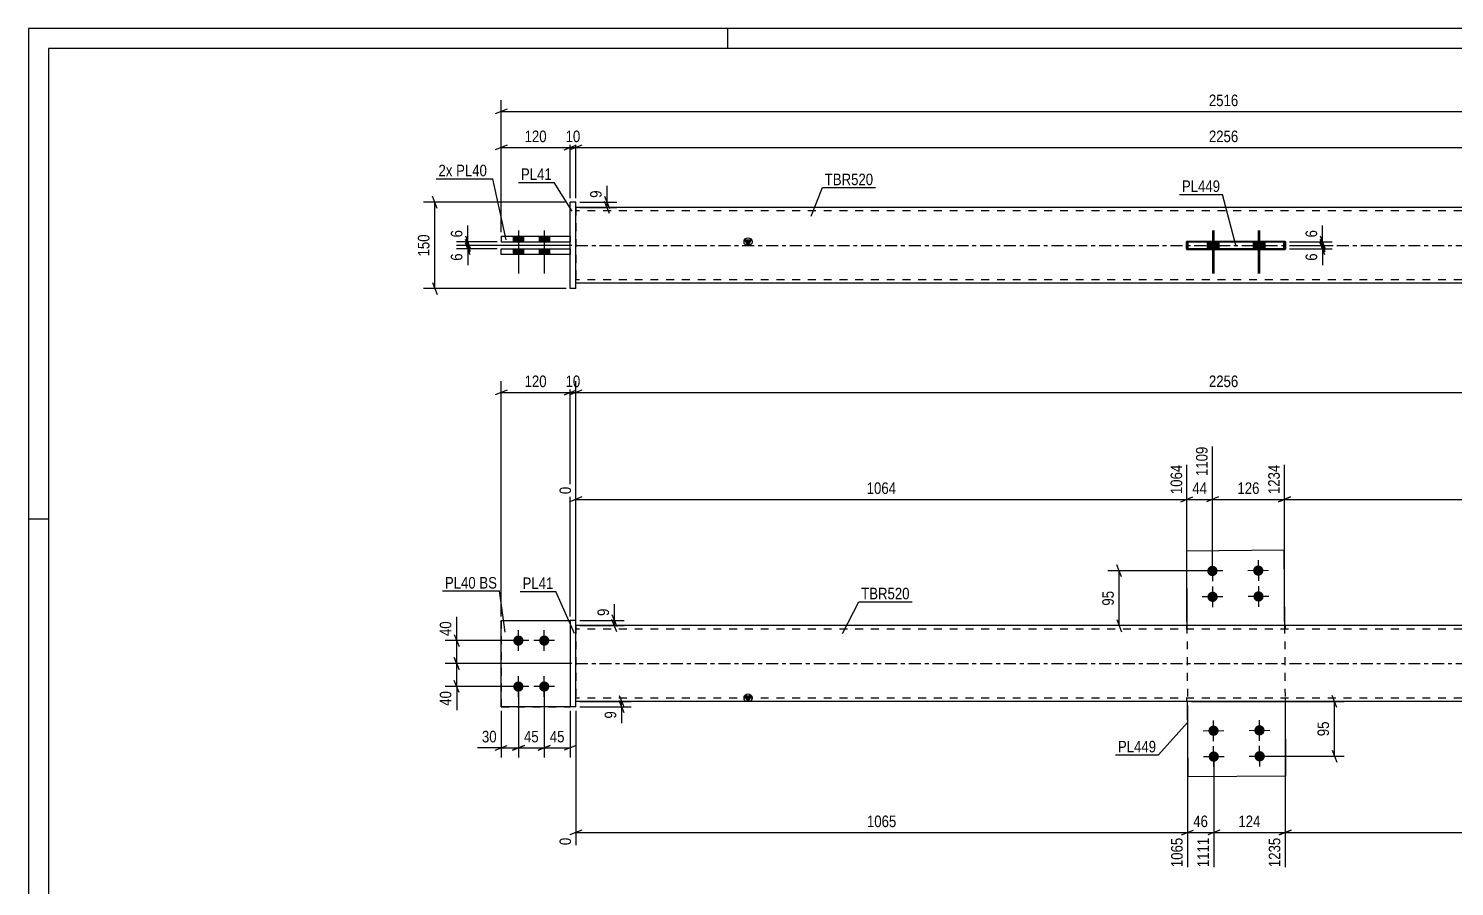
# Model space of a CAD drawing. Header units: millimetres. Extents: x 0 to 594, y 0 to 420.
# Drawn here: x 0 to 354.8, y 206.7 to 420 of the extents above; entities that cross this region are included whole.
import ezdxf

# ---------------------------------------------------------------- set-up
doc = ezdxf.new("R2010")
doc.units = ezdxf.units.MM
doc.linetypes.add('DXK_LINE_DOT2', pattern=[3.9198, 1.9599, -1.9599])
doc.linetypes.add('DXK_LINE_DOT3', pattern=[5.9187, 2.979, -0.9799, 0.9799, -0.9799])
doc.styles.add('Arial Narrow', font='ARIALN.TTF', dxfattribs={"height": 0.2})

# ---------------------------------------------------------------- blocks, each defined once
blk = doc.blocks.new('Unknown-585696428-1128')
at = {"color": 5, "linetype": 'Continuous'}
for p, q in [((594, 420), (0, 420)), ((0, 420), (0, 0)), ((174, 415), (174, 420)), ((589, 415), (5, 415)), ((5, 415), (5, 5)), ((5, 298), (0, 298))]:
    blk.add_line(p, q, dxfattribs=at)
blk = doc.blocks.new('Part-585696428-2000 - 1994')
at = {"linetype": 'Continuous'}
blk.add_hatch(color=2, dxfattribs=at).paths.add_polyline_path([(179.03, 252.67), (178.23, 254.07), (179.83, 254.07)])
at = {"color": 2, "linetype": 'Continuous'}
for p, q in [((458.53, 271.53), (136.18, 271.53)), ((458.53, 252.67), (136.18, 252.67)), ((179.03, 252.67), (178.23, 254.07)), ((178.23, 254.07), (179.83, 254.07)), ((179.83, 254.07), (179.03, 252.67))]:
    blk.add_line(p, q, dxfattribs=at)
at = {"color": 7, "linetype": 'DXK_LINE_DOT2'}
for p, q in [((136.18, 271.53), (136.18, 252.67)), ((458.53, 270.67), (136.18, 270.67)), ((288.1, 271.53), (288.1, 270.67)), ((312.67, 271.53), (312.67, 270.67)), ((458.53, 271.53), (458.53, 252.67)), ((458.53, 253.53), (136.18, 253.53)), ((288.23, 252.67), (288.23, 253.53)), ((312.8, 252.67), (312.8, 253.53))]:
    blk.add_line(p, q, dxfattribs=at)
at = {"color": 7, "linetype": 'DXK_LINE_DOT3'}
blk.add_line((136.18, 262.1), (458.53, 262.1), dxfattribs=at)
at = {"color": 2, "linetype": 'Continuous'}
blk.add_circle((179.03, 253.57), 1, dxfattribs=at)
blk = doc.blocks.new('Part-585696428-2017 - 1994')
at = {"color": 2, "linetype": 'Continuous'}
for p, q in [((117.61, 251.38), (117.61, 272.81)), ((117.61, 272.81), (134.75, 272.81)), ((134.75, 251.38), (117.61, 251.38))]:
    blk.add_line(p, q, dxfattribs=at)
at = {"color": 7, "linetype": 'DXK_LINE_DOT2'}
blk.add_line((134.75, 272.81), (134.75, 251.38), dxfattribs=at)
blk = doc.blocks.new('Part-585696428-2022 - 1994')
at = {"color": 7, "linetype": 'DXK_LINE_DOT2'}
for p, q in [((117.61, 272.81), (117.61, 251.38)), ((117.61, 272.81), (134.75, 272.81)), ((134.75, 272.81), (134.75, 251.38)), ((117.61, 251.38), (134.75, 251.38))]:
    blk.add_line(p, q, dxfattribs=at)
blk = doc.blocks.new('Part-585696428-2027 - 1994')
at = {"color": 2, "linetype": 'Continuous'}
for p, q in [((136.18, 272.81), (134.75, 272.81)), ((134.75, 272.81), (134.75, 251.38)), ((136.18, 251.38), (136.18, 272.81)), ((136.18, 251.38), (134.75, 251.38))]:
    blk.add_line(p, q, dxfattribs=at)
blk = doc.blocks.new('Part-585696428-2032 - 1994')
at = {"color": 2, "linetype": 'Continuous'}
for p, q in [((312.39, 290.26), (288.11, 290.09)), ((288.11, 290.09), (288.24, 271.53)), ((312.39, 290.26), (312.53, 271.53)), ((288.51, 233.93), (288.37, 252.67)), ((312.66, 252.67), (312.79, 234.11)), ((312.79, 234.11), (288.51, 233.93))]:
    blk.add_line(p, q, dxfattribs=at)
at = {"color": 7, "linetype": 'DXK_LINE_DOT2'}
for p, q in [((288.24, 271.53), (288.37, 252.67)), ((312.53, 271.53), (312.66, 252.67))]:
    blk.add_line(p, q, dxfattribs=at)
blk = doc.blocks.new('Bolt-585696428-2034 - 1994')
at = {"linetype": 'Continuous'}
for points in [[(121.89, 266.53, -1), (121.89, 269.1, -1)], [(128.32, 266.53, -1), (128.32, 269.1, -1)], [(121.89, 255.1, -1), (121.89, 257.67, -1)], [(128.32, 255.1, -1), (128.32, 257.67, -1)]]:
    blk.add_hatch(color=1, dxfattribs=at).paths.add_polyline_path(points)
at = {"color": 1, "linetype": 'Continuous'}
for p, q in [((121.89, 265.24), (121.89, 270.38)), ((128.32, 265.24), (128.32, 270.38)), ((124.46, 267.81), (119.32, 267.81)), ((130.89, 267.81), (125.75, 267.81)), ((124.46, 256.38), (119.32, 256.38)), ((121.89, 253.81), (121.89, 258.96)), ((130.89, 256.38), (125.75, 256.38)), ((128.32, 253.81), (128.32, 258.96))]:
    blk.add_line(p, q, dxfattribs=at)
blk = doc.blocks.new('Bolt-585696428-2035 - 1994')
at = {"linetype": 'Continuous'}
for points in [[(295.86, 285.14, -1), (293.28, 285.12, -1)], [(307.28, 285.22, -1), (304.71, 285.21, -1)], [(295.9, 278.71, -1), (293.33, 278.7, -1)], [(307.33, 278.8, -1), (304.76, 278.78, -1)]]:
    blk.add_hatch(color=1, dxfattribs=at).paths.add_polyline_path(points)
at = {"color": 1, "linetype": 'Continuous'}
for p, q in [((294.55, 287.71), (294.59, 282.56)), ((305.98, 287.79), (306.02, 282.64)), ((297.14, 285.15), (292, 285.12)), ((308.57, 285.23), (303.43, 285.2)), ((294.6, 281.28), (294.63, 276.13)), ((306.03, 281.36), (306.06, 276.22)), ((297.19, 278.72), (292.04, 278.69)), ((308.62, 278.81), (303.47, 278.77))]:
    blk.add_line(p, q, dxfattribs=at)
blk = doc.blocks.new('Bolt-585696428-2036 - 1994')
at = {"linetype": 'Continuous'}
for points in [[(293.57, 245.4, -1), (296.14, 245.42, -1)], [(305, 245.48, -1), (307.57, 245.5, -1)], [(293.62, 238.97, -1), (296.19, 238.99, -1)], [(305.04, 239.05, -1), (307.62, 239.07, -1)]]:
    blk.add_hatch(color=1, dxfattribs=at).paths.add_polyline_path(points)
at = {"color": 1, "linetype": 'Continuous'}
for p, q in [((292.28, 245.39), (297.43, 245.43)), ((294.87, 242.84), (294.84, 247.98)), ((303.71, 245.47), (308.85, 245.51)), ((306.3, 242.92), (306.26, 248.06)), ((294.92, 236.41), (294.88, 241.55)), ((306.35, 236.49), (306.31, 241.63)), ((292.33, 238.96), (297.47, 239)), ((303.76, 239.04), (308.9, 239.08))]:
    blk.add_line(p, q, dxfattribs=at)
blk = doc.blocks.new('Bolt-585696428-1689 - 1676')
at = {"linetype": 'Continuous'}
for points in [[(120.61, 366.93), (123.18, 366.93), (123.18, 368.36), (120.61, 368.36)], [(120.61, 366.93), (123.18, 366.93), (123.18, 368.36), (120.61, 368.36)], [(127.03, 366.93), (129.61, 366.93), (129.61, 368.36), (127.03, 368.36)], [(127.03, 366.93), (129.61, 366.93), (129.61, 368.36), (127.03, 368.36)], [(120.61, 363.79), (123.18, 363.79), (123.18, 365.22), (120.61, 365.22)], [(120.61, 363.79), (123.18, 363.79), (123.18, 365.22), (120.61, 365.22)], [(127.03, 363.79), (129.61, 363.79), (129.61, 365.22), (127.03, 365.22)], [(127.03, 363.79), (129.61, 363.79), (129.61, 365.22), (127.03, 365.22)]]:
    blk.add_hatch(color=1, dxfattribs=at).paths.add_polyline_path(points)
at = {"color": 1, "linetype": 'Continuous'}
for p, q in [((121.89, 369.79), (121.89, 359.07)), ((121.89, 369.79), (121.89, 359.07)), ((128.32, 369.79), (128.32, 359.07)), ((128.32, 369.79), (128.32, 359.07)), ((120.61, 368.36), (120.61, 366.93)), ((120.61, 368.36), (120.61, 366.93)), ((123.18, 368.36), (123.18, 366.93)), ((123.18, 368.36), (123.18, 366.93)), ((127.03, 368.36), (127.03, 366.93)), ((127.03, 368.36), (127.03, 366.93)), ((129.61, 368.36), (129.61, 366.93)), ((129.61, 368.36), (129.61, 366.93)), ((120.61, 365.22), (120.61, 363.79)), ((120.61, 365.22), (120.61, 363.79)), ((123.18, 365.22), (123.18, 363.79)), ((123.18, 365.22), (123.18, 363.79)), ((127.03, 365.22), (127.03, 363.79)), ((127.03, 365.22), (127.03, 363.79)), ((129.61, 365.22), (129.61, 363.79)), ((129.61, 365.22), (129.61, 363.79))]:
    blk.add_line(p, q, dxfattribs=at)
blk = doc.blocks.new('Part-585696428-1694 - 1676')
at = {"color": 2, "linetype": 'Continuous'}
for p, q in [((288.11, 365.22), (288.11, 366.93)), ((288.11, 366.93), (312.67, 366.93)), ((312.39, 365.22), (312.39, 366.93)), ((312.67, 365.22), (288.11, 365.22))]:
    blk.add_line(p, q, dxfattribs=at)
at = {"color": 7, "linetype": 'DXK_LINE_DOT2'}
for p, q in [((288.51, 365.22), (288.51, 366.93)), ((312.79, 366.93), (312.67, 366.93)), ((312.67, 366.93), (312.79, 366.93)), ((312.79, 365.22), (312.79, 366.93)), ((312.67, 365.22), (312.79, 365.22)), ((312.79, 365.22), (312.67, 365.22))]:
    blk.add_line(p, q, dxfattribs=at)
blk = doc.blocks.new('Part-585696428-1699 - 1676')
at = {"color": 2, "linetype": 'Continuous'}
for p, q in [((136.18, 376.79), (134.75, 376.79)), ((134.75, 355.36), (134.75, 376.79)), ((136.18, 355.36), (136.18, 376.79)), ((136.18, 355.36), (134.75, 355.36))]:
    blk.add_line(p, q, dxfattribs=at)
blk = doc.blocks.new('Part-585696428-1714 - 1676')
at = {"color": 2, "linetype": 'Continuous'}
for p, q in [((117.61, 368.36), (117.61, 366.93)), ((117.61, 368.36), (134.75, 368.36)), ((117.61, 366.93), (134.75, 366.93)), ((134.75, 368.36), (134.75, 366.93))]:
    blk.add_line(p, q, dxfattribs=at)
blk = doc.blocks.new('Part-585696428-1749 - 1676')
at = {"linetype": 'Continuous'}
blk.add_hatch(color=2, dxfattribs=at).paths.add_polyline_path([(179.03, 366.07), (178.23, 367.47), (179.83, 367.47)])
at = {"color": 2, "linetype": 'Continuous'}
for p, q in [((458.53, 375.5), (136.18, 375.5)), ((179.03, 366.07), (178.23, 367.47)), ((178.23, 367.47), (179.83, 367.47)), ((179.83, 367.47), (179.03, 366.07)), ((312.67, 367.07), (288.1, 367.07)), ((288.1, 367.07), (288.1, 365.07)), ((288.23, 366.93), (288.23, 367.07)), ((312.67, 365.07), (312.67, 367.07)), ((288.1, 365.07), (312.67, 365.07)), ((288.23, 365.22), (288.23, 365.07)), ((458.53, 356.65), (136.18, 356.65))]:
    blk.add_line(p, q, dxfattribs=at)
at = {"color": 7, "linetype": 'DXK_LINE_DOT2'}
for p, q in [((136.18, 375.5), (136.18, 356.65)), ((458.53, 374.65), (136.18, 374.65)), ((458.53, 356.65), (458.53, 375.5)), ((288.23, 367.07), (288.23, 365.22)), ((312.67, 367.07), (312.8, 367.07)), ((312.8, 367.07), (312.8, 365.07)), ((312.8, 365.07), (312.67, 365.07)), ((458.53, 357.5), (136.18, 357.5))]:
    blk.add_line(p, q, dxfattribs=at)
at = {"color": 7, "linetype": 'DXK_LINE_DOT3'}
blk.add_line((136.18, 366.07), (458.53, 366.07), dxfattribs=at)
at = {"color": 2, "linetype": 'Continuous'}
blk.add_circle((179.03, 366.97), 1, dxfattribs=at)
blk = doc.blocks.new('Bolt-585696428-1755 - 1676')
at = {"linetype": 'Continuous'}
for points in [[(295.86, 366.93), (293.28, 366.93), (293.28, 365.22), (295.86, 365.22)], [(295.9, 366.93), (293.33, 366.93), (293.33, 365.22), (295.9, 365.22)], [(307.28, 366.93), (304.71, 366.93), (304.71, 365.22), (307.28, 365.22)], [(307.33, 366.93), (304.76, 366.93), (304.76, 365.22), (307.33, 365.22)]]:
    blk.add_hatch(color=1, dxfattribs=at).paths.add_polyline_path(points)
at = {"color": 1, "linetype": 'Continuous'}
for p, q in [((294.57, 369.79), (294.57, 359.07)), ((294.62, 369.79), (294.62, 359.07)), ((306, 369.79), (306, 359.07)), ((306.04, 369.79), (306.04, 359.07)), ((293.28, 366.93), (293.28, 365.22)), ((293.33, 366.93), (293.33, 365.22)), ((295.86, 366.93), (295.86, 365.22)), ((295.9, 366.93), (295.9, 365.22)), ((304.71, 366.93), (304.71, 365.22)), ((304.76, 366.93), (304.76, 365.22)), ((307.28, 366.93), (307.28, 365.22)), ((307.33, 366.93), (307.33, 365.22))]:
    blk.add_line(p, q, dxfattribs=at)
blk = doc.blocks.new('Bolt-585696428-1756 - 1676')
at = {"linetype": 'Continuous'}
for points in [[(293.57, 365.22), (296.14, 365.22), (296.14, 366.93), (293.57, 366.93)], [(293.62, 365.22), (296.19, 365.22), (296.19, 366.93), (293.62, 366.93)], [(305, 365.22), (307.57, 365.22), (307.57, 366.93), (305, 366.93)], [(305.04, 365.22), (307.62, 365.22), (307.62, 366.93), (305.04, 366.93)]]:
    blk.add_hatch(color=1, dxfattribs=at).paths.add_polyline_path(points)
at = {"color": 1, "linetype": 'Continuous'}
for p, q in [((294.86, 369.79), (294.86, 359.07)), ((294.9, 369.79), (294.9, 359.07)), ((306.28, 369.79), (306.28, 359.07)), ((306.33, 369.79), (306.33, 359.07)), ((293.57, 366.93), (293.57, 365.22)), ((293.62, 366.93), (293.62, 365.22)), ((296.14, 366.93), (296.14, 365.22)), ((296.19, 366.93), (296.19, 365.22)), ((305, 366.93), (305, 365.22)), ((305.04, 366.93), (305.04, 365.22)), ((307.57, 366.93), (307.57, 365.22)), ((307.62, 366.93), (307.62, 365.22))]:
    blk.add_line(p, q, dxfattribs=at)
blk = doc.blocks.new('Part-585696428-1776 - 1676')
at = {"color": 2, "linetype": 'Continuous'}
for p, q in [((117.61, 363.79), (117.61, 365.22)), ((117.61, 365.22), (134.75, 365.22)), ((134.75, 363.79), (117.61, 363.79)), ((134.75, 365.22), (134.75, 363.79))]:
    blk.add_line(p, q, dxfattribs=at)
blk = doc.blocks.new('StraightDimension-585696428-2291 - 1994')
at = {"color": 7, "linetype": 'Continuous'}
for p, q in [((137.18, 252.67), (149.98, 252.67)), ((146.98, 254.17), (148.18, 251.17)), ((148.18, 249.88), (146.98, 252.88)), ((147.58, 251.38), (147.58, 252.67)), ((137.18, 251.38), (149.98, 251.38))]:
    blk.add_line(p, q, dxfattribs=at)
at = {"color": 0}
blk.add_wipeout([(146.83, 250.86), (142.63, 250.86), (142.63, 247.83), (146.83, 247.83)], dxfattribs=at)
at = {"color": 7, "linetype": 'Continuous'}
blk.add_line((147.58, 251.38), (147.58, 247.31), dxfattribs=at)
blk.add_line((147.58, 251.38), (147.58, 247.31), dxfattribs=at)
at = {"color": 3, "style": 'Arial Narrow'}
blk.add_text('9', height=2.86, rotation=90.0002, dxfattribs=at).set_placement((146.23, 248.43))
blk = doc.blocks.new('StraightDimension-585696428-2326 - 1994')
at = {"color": 7, "linetype": 'Continuous'}
for p, q in [((288.37, 251.67), (288.37, 211.48)), ((294.9, 237.98), (294.9, 211.48)), ((286.87, 219.49), (289.87, 220.69)), ((288.37, 220.09), (294.9, 220.09)), ((296.4, 220.69), (293.4, 219.49))]:
    blk.add_line(p, q, dxfattribs=at)
at = {"color": 0}
blk.add_wipeout([(294.07, 220.84), (294.07, 225.04), (289.21, 225.04), (289.21, 220.84)], dxfattribs=at)
at = {"color": 3, "style": 'Arial Narrow'}
blk.add_text('46', height=2.863, dxfattribs=at).set_placement((289.81, 221.44))
at = {"color": 0, "linetype": 'Continuous'}
blk.add_wipeout([(294.3, 219.39), (290.1, 219.39), (290.1, 210.88), (294.3, 210.88)], dxfattribs=at)
at = {"color": 3, "linetype": 'Continuous', "style": 'Arial Narrow'}
blk.add_text('1111', height=2.863, rotation=90.0002, dxfattribs=at).set_placement((293.7, 211.48))
blk = doc.blocks.new('StraightDimension-585696428-2366 - 1994')
at = {"color": 7, "linetype": 'Continuous'}
for p, q in [((121.89, 255.38), (121.89, 238.76)), ((128.32, 255.38), (128.32, 238.76)), ((120.39, 240.56), (123.39, 241.76)), ((129.82, 241.76), (126.82, 240.56)), ((121.89, 241.16), (128.32, 241.16))]:
    blk.add_line(p, q, dxfattribs=at)
at = {"color": 0}
blk.add_wipeout([(127.53, 241.91), (127.53, 246.11), (122.68, 246.11), (122.68, 241.91)], dxfattribs=at)
at = {"color": 3, "style": 'Arial Narrow'}
blk.add_text('45', height=2.863, dxfattribs=at).set_placement((123.28, 242.51))
blk = doc.blocks.new('StraightDimension-585696428-2139 - 1994')
at = {"color": 7, "linetype": 'Continuous'}
for p, q in [((293.57, 285.13), (268.54, 285.13)), ((271.99, 283.63), (270.79, 286.63)), ((271.39, 271.53), (271.39, 285.13)), ((311.53, 271.53), (268.54, 271.53)), ((270.79, 273.03), (271.99, 270.03))]:
    blk.add_line(p, q, dxfattribs=at)
at = {"color": 0}
blk.add_wipeout([(270.64, 280.76), (266.44, 280.76), (266.44, 275.9), (270.64, 275.9)], dxfattribs=at)
at = {"color": 3, "style": 'Arial Narrow'}
blk.add_text('95', height=2.863, rotation=90.0002, dxfattribs=at).set_placement((270.04, 276.5))
blk = doc.blocks.new('StraightDimension-585696428-2400 - 1994')
at = {"color": 7, "linetype": 'Continuous'}
for p, q in [((294.57, 286.13), (294.57, 316.04)), ((288.24, 272.53), (288.24, 311.54)), ((286.74, 302.33), (289.74, 303.53)), ((288.24, 302.93), (294.57, 302.93)), ((296.07, 303.53), (293.07, 302.33))]:
    blk.add_line(p, q, dxfattribs=at)
at = {"color": 0}
blk.add_wipeout([(293.83, 303.68), (293.83, 307.88), (288.98, 307.88), (288.98, 303.68)], dxfattribs=at)
at = {"color": 0, "linetype": 'Continuous'}
blk.add_wipeout([(293.97, 316.64), (289.77, 316.64), (289.77, 308.13), (293.97, 308.13)], dxfattribs=at)
at = {"color": 3, "linetype": 'Continuous', "style": 'Arial Narrow'}
blk.add_text('1109', height=2.863, rotation=90.0002, dxfattribs=at).set_placement((293.37, 308.73))
at = {"color": 3, "style": 'Arial Narrow'}
blk.add_text('44', height=2.863, dxfattribs=at).set_placement((289.58, 304.28))
blk = doc.blocks.new('StraightDimension-585696428-2044 - 1994')
at = {"color": 7, "linetype": 'Continuous'}
for p, q in [((119.11, 330.1), (116.11, 328.9)), ((117.61, 273.81), (117.61, 332.35)), ((133.25, 328.9), (136.25, 330.1)), ((134.75, 273.81), (134.75, 332.35)), ((117.61, 329.5), (134.75, 329.5))]:
    blk.add_line(p, q, dxfattribs=at)
at = {"color": 0}
blk.add_wipeout([(129.52, 330.25), (129.52, 334.45), (122.83, 334.45), (122.83, 330.25)], dxfattribs=at)
at = {"color": 3, "style": 'Arial Narrow'}
blk.add_text('120', height=2.863, dxfattribs=at).set_placement((123.43, 330.85))
blk = doc.blocks.new('StraightDimension-585696428-2066 - 1994')
at = {"color": 7, "linetype": 'Continuous'}
for p, q in [((133.25, 328.9), (136.25, 330.1)), ((137.68, 330.1), (134.68, 328.9)), ((134.75, 273.81), (134.75, 332.35)), ((136.18, 273.81), (136.18, 332.35)), ((134.75, 329.5), (136.18, 329.5))]:
    blk.add_line(p, q, dxfattribs=at)
at = {"color": 0}
blk.add_wipeout([(137.89, 330.25), (137.89, 334.45), (133.03, 334.45), (133.03, 330.25)], dxfattribs=at)
at = {"color": 3, "style": 'Arial Narrow'}
blk.add_text('10', height=2.863, dxfattribs=at).set_placement((133.63, 330.85))
blk = doc.blocks.new('StraightDimension-585696428-2340 - 1994')
at = {"color": 7, "linetype": 'Continuous'}
for p, q in [((136.18, 250.38), (136.18, 216.96)), ((288.37, 251.67), (288.37, 211.48)), ((137.68, 220.69), (134.68, 219.49)), ((136.18, 220.09), (288.37, 220.09)), ((286.87, 219.49), (289.87, 220.69))]:
    blk.add_line(p, q, dxfattribs=at)
at = {"color": 0}
blk.add_wipeout([(216.53, 220.84), (216.53, 225.04), (208.02, 225.04), (208.02, 220.84)], dxfattribs=at)
at = {"color": 0, "linetype": 'Continuous'}
for points in [[(135.58, 219.39), (131.38, 219.39), (131.38, 216.36), (135.58, 216.36)], [(287.77, 219.39), (283.57, 219.39), (283.57, 210.88), (287.77, 210.88)]]:
    blk.add_wipeout(points, dxfattribs=at)
at = {"color": 3, "style": 'Arial Narrow'}
blk.add_text('1065', height=2.863, dxfattribs=at).set_placement((208.62, 221.44))
at = {"color": 3, "linetype": 'Continuous', "style": 'Arial Narrow'}
for s, height, p in [('0', 2.86, (134.98, 216.96)), ('1065', 2.863, (287.17, 211.48))]:
    blk.add_text(s, height=height, rotation=90.0002, dxfattribs=at).set_placement(p)
blk = doc.blocks.new('StraightDimension-585696428-2083 - 1994')
at = {"color": 7, "linetype": 'Continuous'}
for p, q in [((137.68, 330.1), (134.68, 328.9)), ((136.18, 273.81), (136.18, 332.35)), ((457.03, 328.9), (460.03, 330.1)), ((458.53, 273.81), (458.53, 332.35)), ((136.18, 329.5), (458.53, 329.5))]:
    blk.add_line(p, q, dxfattribs=at)
at = {"color": 0}
blk.add_wipeout([(301.61, 330.25), (301.61, 334.45), (293.1, 334.45), (293.1, 330.25)], dxfattribs=at)
at = {"color": 3, "style": 'Arial Narrow'}
blk.add_text('2256', height=2.863, dxfattribs=at).set_placement((293.7, 330.85))
blk = doc.blocks.new('StraightDimension-585696428-2416 - 1994')
at = {"color": 7, "linetype": 'Continuous'}
for p, q in [((294.57, 286.13), (294.57, 316.04)), ((312.53, 272.53), (312.53, 311.54)), ((296.07, 303.53), (293.07, 302.33)), ((294.57, 302.93), (312.53, 302.93)), ((311.03, 302.33), (314.03, 303.53))]:
    blk.add_line(p, q, dxfattribs=at)
at = {"color": 0}
blk.add_wipeout([(306.89, 303.68), (306.89, 307.88), (300.21, 307.88), (300.21, 303.68)], dxfattribs=at)
at = {"color": 0, "linetype": 'Continuous'}
blk.add_wipeout([(311.93, 312.14), (307.73, 312.14), (307.73, 303.63), (311.93, 303.63)], dxfattribs=at)
at = {"color": 3, "linetype": 'Continuous', "style": 'Arial Narrow'}
blk.add_text('1234', height=2.863, rotation=90.0002, dxfattribs=at).set_placement((311.33, 304.23))
at = {"color": 3, "style": 'Arial Narrow'}
blk.add_text('126', height=2.863, dxfattribs=at).set_placement((300.81, 304.28))
blk = doc.blocks.new('StraightDimension-585696428-2189 - 1994')
at = {"color": 7, "linetype": 'Continuous'}
for p, q in [((289.37, 252.67), (327.34, 252.67)), ((325.54, 251.17), (324.34, 254.17)), ((324.94, 239.06), (324.94, 252.67)), ((307.33, 239.06), (327.34, 239.06)), ((324.34, 240.56), (325.54, 237.56))]:
    blk.add_line(p, q, dxfattribs=at)
at = {"color": 0}
blk.add_wipeout([(324.19, 248.29), (319.99, 248.29), (319.99, 243.44), (324.19, 243.44)], dxfattribs=at)
at = {"color": 3, "style": 'Arial Narrow'}
blk.add_text('95', height=2.863, rotation=90.0002, dxfattribs=at).set_placement((323.59, 244.04))
blk = doc.blocks.new('StraightDimension-585696428-2432 - 1994')
at = {"color": 7, "linetype": 'Continuous'}
for p, q in [((312.53, 272.53), (312.53, 311.54)), ((458.53, 273.81), (458.53, 311.54)), ((314.03, 303.53), (311.03, 302.33)), ((312.53, 302.93), (458.53, 302.93)), ((457.03, 302.33), (460.03, 303.53))]:
    blk.add_line(p, q, dxfattribs=at)
at = {"color": 0, "linetype": 'Continuous'}
blk.add_wipeout([(457.93, 312.14), (453.73, 312.14), (453.73, 303.63), (457.93, 303.63)], dxfattribs=at)
at = {"color": 0}
blk.add_wipeout([(389.78, 303.68), (389.78, 307.88), (381.27, 307.88), (381.27, 303.68)], dxfattribs=at)
at = {"color": 3, "linetype": 'Continuous', "style": 'Arial Narrow'}
blk.add_text('2256', height=2.863, rotation=90.0002, dxfattribs=at).set_placement((457.33, 304.23))
at = {"color": 3, "style": 'Arial Narrow'}
blk.add_text('1022', height=2.863, dxfattribs=at).set_placement((381.87, 304.28))
blk = doc.blocks.new('StraightDimension-585696428-2255 - 1994')
at = {"color": 7, "linetype": 'Continuous'}
for p, q in [((105.95, 263.6), (107.15, 260.6)), ((135.18, 262.1), (103.7, 262.1)), ((106.55, 256.38), (106.55, 262.1)), ((120.89, 256.38), (103.7, 256.38)), ((107.15, 254.88), (105.95, 257.88))]:
    blk.add_line(p, q, dxfattribs=at)
at = {"color": 0}
blk.add_wipeout([(105.8, 255.86), (101.6, 255.86), (101.6, 251), (105.8, 251)], dxfattribs=at)
at = {"color": 7, "linetype": 'Continuous'}
blk.add_line((106.55, 256.38), (106.55, 250.48), dxfattribs=at)
blk.add_line((106.55, 256.38), (106.55, 250.48), dxfattribs=at)
at = {"color": 3, "style": 'Arial Narrow'}
blk.add_text('40', height=2.863, rotation=90.0002, dxfattribs=at).set_placement((105.2, 251.6))
blk = doc.blocks.new('StraightDimension-585696428-2268 - 1994')
at = {"color": 7, "linetype": 'Continuous'}
for p, q in [((120.89, 267.81), (103.7, 267.81)), ((105.95, 269.31), (107.15, 266.31)), ((106.55, 262.1), (106.55, 267.81)), ((107.15, 260.6), (105.95, 263.6)), ((135.18, 262.1), (103.7, 262.1))]:
    blk.add_line(p, q, dxfattribs=at)
at = {"color": 0}
blk.add_wipeout([(105.8, 273.19), (101.6, 273.19), (101.6, 268.34), (105.8, 268.34)], dxfattribs=at)
at = {"color": 7, "linetype": 'Continuous'}
blk.add_line((106.55, 267.81), (106.55, 273.72), dxfattribs=at)
blk.add_line((106.55, 267.81), (106.55, 273.72), dxfattribs=at)
at = {"color": 3, "style": 'Arial Narrow'}
blk.add_text('40', height=2.863, rotation=90.0002, dxfattribs=at).set_placement((105.2, 268.94))
blk = doc.blocks.new('StraightDimension-585696428-2353 - 1994')
at = {"color": 7, "linetype": 'Continuous'}
for p, q in [((128.32, 255.38), (128.32, 238.76)), ((134.75, 250.38), (134.75, 238.76)), ((126.82, 240.56), (129.82, 241.76)), ((136.25, 241.76), (133.25, 240.56)), ((128.32, 241.16), (134.75, 241.16))]:
    blk.add_line(p, q, dxfattribs=at)
at = {"color": 0}
blk.add_wipeout([(133.96, 241.91), (133.96, 246.11), (129.11, 246.11), (129.11, 241.91)], dxfattribs=at)
at = {"color": 3, "style": 'Arial Narrow'}
blk.add_text('45', height=2.863, dxfattribs=at).set_placement((129.71, 242.51))
blk = doc.blocks.new('StraightDimension-585696428-2282 - 1994')
at = {"color": 7, "linetype": 'Continuous'}
for p, q in [((145.18, 274.31), (146.38, 271.31)), ((137.18, 272.81), (148.18, 272.81)), ((137.18, 271.53), (148.18, 271.53)), ((146.38, 270.03), (145.18, 273.03)), ((145.78, 271.53), (145.78, 272.81))]:
    blk.add_line(p, q, dxfattribs=at)
at = {"color": 0}
blk.add_wipeout([(145.03, 276.37), (140.83, 276.37), (140.83, 273.34), (145.03, 273.34)], dxfattribs=at)
at = {"color": 7, "linetype": 'Continuous'}
blk.add_line((145.78, 272.81), (145.78, 276.89), dxfattribs=at)
blk.add_line((145.78, 272.81), (145.78, 276.89), dxfattribs=at)
at = {"color": 3, "style": 'Arial Narrow'}
blk.add_text('9', height=2.86, rotation=90.0002, dxfattribs=at).set_placement((144.43, 273.94))
blk = doc.blocks.new('StraightDimension-585696428-2300 - 1994')
at = {"color": 7, "linetype": 'Continuous'}
for p, q in [((312.66, 251.67), (312.66, 211.48)), ((458.53, 250.38), (458.53, 211.48)), ((314.16, 220.69), (311.16, 219.49)), ((312.66, 220.09), (458.53, 220.09)), ((457.03, 219.49), (460.03, 220.69))]:
    blk.add_line(p, q, dxfattribs=at)
at = {"color": 0}
blk.add_wipeout([(389.85, 220.84), (389.85, 225.04), (381.34, 225.04), (381.34, 220.84)], dxfattribs=at)
at = {"color": 0, "linetype": 'Continuous'}
blk.add_wipeout([(457.93, 219.39), (453.73, 219.39), (453.73, 210.88), (457.93, 210.88)], dxfattribs=at)
at = {"color": 3, "style": 'Arial Narrow'}
blk.add_text('1021', height=2.863, dxfattribs=at).set_placement((381.94, 221.44))
at = {"color": 3, "linetype": 'Continuous', "style": 'Arial Narrow'}
blk.add_text('2256', height=2.863, rotation=90.0002, dxfattribs=at).set_placement((457.33, 211.48))
blk = doc.blocks.new('StraightDimension-585696428-2312 - 1994')
at = {"color": 7, "linetype": 'Continuous'}
for p, q in [((312.66, 251.67), (312.66, 211.48)), ((294.9, 237.98), (294.9, 211.48)), ((296.4, 220.69), (293.4, 219.49)), ((294.9, 220.09), (312.66, 220.09)), ((311.16, 219.49), (314.16, 220.69))]:
    blk.add_line(p, q, dxfattribs=at)
at = {"color": 0}
blk.add_wipeout([(307.12, 220.84), (307.12, 225.04), (300.44, 225.04), (300.44, 220.84)], dxfattribs=at)
at = {"color": 3, "style": 'Arial Narrow'}
blk.add_text('124', height=2.863, dxfattribs=at).set_placement((301.04, 221.44))
at = {"color": 0, "linetype": 'Continuous'}
blk.add_wipeout([(312.06, 219.39), (307.86, 219.39), (307.86, 210.88), (312.06, 210.88)], dxfattribs=at)
at = {"color": 3, "linetype": 'Continuous', "style": 'Arial Narrow'}
blk.add_text('1235', height=2.863, rotation=90.0002, dxfattribs=at).set_placement((311.46, 211.48))
blk = doc.blocks.new('StraightDimension-585696428-2373 - 1994')
at = {"color": 7, "linetype": 'Continuous'}
for p, q in [((121.89, 255.38), (121.89, 238.76)), ((117.61, 250.38), (117.61, 238.76)), ((116.11, 240.56), (119.11, 241.76)), ((123.39, 241.76), (120.39, 240.56)), ((117.61, 241.16), (121.89, 241.16))]:
    blk.add_line(p, q, dxfattribs=at)
at = {"color": 0}
blk.add_wipeout([(117.08, 241.91), (117.08, 246.11), (112.22, 246.11), (112.22, 241.91)], dxfattribs=at)
at = {"color": 7, "linetype": 'Continuous'}
blk.add_line((117.61, 241.16), (111.7, 241.16), dxfattribs=at)
blk.add_line((117.61, 241.16), (111.7, 241.16), dxfattribs=at)
at = {"color": 3, "style": 'Arial Narrow'}
blk.add_text('30', height=2.863, dxfattribs=at).set_placement((112.82, 242.51))
blk = doc.blocks.new('StraightDimension-585696428-2384 - 1994')
at = {"color": 7, "linetype": 'Continuous'}
for p, q in [((288.24, 272.53), (288.24, 311.54)), ((136.18, 272.53), (136.18, 306.06)), ((137.68, 303.53), (134.68, 302.33)), ((136.18, 302.93), (288.24, 302.93)), ((286.74, 302.33), (289.74, 303.53))]:
    blk.add_line(p, q, dxfattribs=at)
at = {"color": 0, "linetype": 'Continuous'}
for points in [[(287.64, 312.14), (283.44, 312.14), (283.44, 303.63), (287.64, 303.63)], [(135.58, 306.66), (131.38, 306.66), (131.38, 303.63), (135.58, 303.63)]]:
    blk.add_wipeout(points, dxfattribs=at)
at = {"color": 0}
blk.add_wipeout([(216.46, 303.68), (216.46, 307.88), (207.95, 307.88), (207.95, 303.68)], dxfattribs=at)
at = {"color": 3, "linetype": 'Continuous', "style": 'Arial Narrow'}
for s, height, p in [('1064', 2.863, (287.04, 304.23)), ('0', 2.86, (134.98, 304.23))]:
    blk.add_text(s, height=height, rotation=90.0002, dxfattribs=at).set_placement(p)
at = {"color": 3, "style": 'Arial Narrow'}
blk.add_text('1064', height=2.863, dxfattribs=at).set_placement((208.55, 304.28))
blk = doc.blocks.new('StraightDimension-585696428-1872 - 1676')
at = {"color": 7, "linetype": 'Continuous'}
for p, q in [((117.61, 369.36), (117.61, 402.21)), ((119.11, 399.96), (116.11, 398.76)), ((117.61, 399.36), (477.1, 399.36))]:
    blk.add_line(p, q, dxfattribs=at)
at = {"color": 0}
blk.add_wipeout([(301.61, 400.11), (301.61, 404.31), (293.1, 404.31), (293.1, 400.11)], dxfattribs=at)
at = {"color": 3, "style": 'Arial Narrow'}
blk.add_text('2516', height=2.863, dxfattribs=at).set_placement((293.7, 400.71))
blk = doc.blocks.new('StraightDimension-585696428-1892 - 1676')
at = {"color": 7, "linetype": 'Continuous'}
for p, q in [((133.75, 376.79), (98.25, 376.79)), ((101.7, 375.29), (100.5, 378.29)), ((101.1, 355.36), (101.1, 376.79)), ((133.75, 355.36), (98.25, 355.36)), ((100.5, 356.86), (101.7, 353.86))]:
    blk.add_line(p, q, dxfattribs=at)
at = {"color": 0}
blk.add_wipeout([(100.35, 369.42), (96.15, 369.42), (96.15, 362.73), (100.35, 362.73)], dxfattribs=at)
at = {"color": 3, "style": 'Arial Narrow'}
blk.add_text('150', height=2.863, rotation=90.0002, dxfattribs=at).set_placement((99.75, 363.33))
blk = doc.blocks.new('StraightDimension-585696428-1778 - 1676')
at = {"color": 7, "linetype": 'Continuous'}
for p, q in [((137.18, 376.79), (146.35, 376.79)), ((143.35, 378.29), (144.55, 375.29)), ((144.55, 374), (143.35, 377)), ((143.95, 375.5), (143.95, 376.79)), ((137.18, 375.5), (146.35, 375.5))]:
    blk.add_line(p, q, dxfattribs=at)
at = {"color": 0}
blk.add_wipeout([(143.2, 380.34), (139, 380.34), (139, 377.31), (143.2, 377.31)], dxfattribs=at)
at = {"color": 7, "linetype": 'Continuous'}
blk.add_line((143.95, 376.79), (143.95, 380.87), dxfattribs=at)
blk.add_line((143.95, 376.79), (143.95, 380.87), dxfattribs=at)
at = {"color": 3, "style": 'Arial Narrow'}
blk.add_text('9', height=2.86, rotation=90.0002, dxfattribs=at).set_placement((142.6, 377.91))
blk = doc.blocks.new('StraightDimension-585696428-1883 - 1676')
at = {"color": 7, "linetype": 'Continuous'}
for p, q in [((313.79, 366.07), (324.38, 366.07)), ((321.38, 367.57), (322.58, 364.57)), ((322.58, 363.72), (321.38, 366.72)), ((321.98, 365.22), (321.98, 366.07)), ((313.79, 365.22), (324.38, 365.22))]:
    blk.add_line(p, q, dxfattribs=at)
at = {"color": 0}
blk.add_wipeout([(321.23, 364.69), (317.03, 364.69), (317.03, 361.66), (321.23, 361.66)], dxfattribs=at)
at = {"color": 7, "linetype": 'Continuous'}
blk.add_line((321.98, 365.22), (321.98, 361.14), dxfattribs=at)
blk.add_line((321.98, 365.22), (321.98, 361.14), dxfattribs=at)
at = {"color": 3, "style": 'Arial Narrow'}
blk.add_text('6', height=2.86, rotation=90.0002, dxfattribs=at).set_placement((320.63, 362.26))
blk = doc.blocks.new('StraightDimension-585696428-1919 - 1676')
at = {"color": 7, "linetype": 'Continuous'}
for p, q in [((116.61, 366.93), (106.45, 366.93)), ((135.18, 366.07), (106.45, 366.07)), ((108.7, 368.43), (109.9, 365.43)), ((109.9, 364.57), (108.7, 367.57)), ((109.3, 366.07), (109.3, 366.93))]:
    blk.add_line(p, q, dxfattribs=at)
at = {"color": 0}
blk.add_wipeout([(108.55, 370.48), (104.35, 370.48), (104.35, 367.46), (108.55, 367.46)], dxfattribs=at)
at = {"color": 7, "linetype": 'Continuous'}
blk.add_line((109.3, 366.93), (109.3, 371.01), dxfattribs=at)
blk.add_line((109.3, 366.93), (109.3, 371.01), dxfattribs=at)
at = {"color": 3, "style": 'Arial Narrow'}
blk.add_text('6', height=2.86, rotation=90.0002, dxfattribs=at).set_placement((107.95, 368.06))
blk = doc.blocks.new('StraightDimension-585696428-1841 - 1676')
at = {"color": 7, "linetype": 'Continuous'}
for p, q in [((137.68, 391.01), (134.68, 389.81)), ((136.18, 377.79), (136.18, 393.26)), ((136.18, 390.41), (458.53, 390.41)), ((457.03, 389.81), (460.03, 391.01)), ((458.53, 377.79), (458.53, 393.26))]:
    blk.add_line(p, q, dxfattribs=at)
at = {"color": 0}
blk.add_wipeout([(301.61, 391.16), (301.61, 395.36), (293.1, 395.36), (293.1, 391.16)], dxfattribs=at)
at = {"color": 3, "style": 'Arial Narrow'}
blk.add_text('2256', height=2.863, dxfattribs=at).set_placement((293.7, 391.76))
blk = doc.blocks.new('StraightDimension-585696428-1851 - 1676')
at = {"color": 7, "linetype": 'Continuous'}
for p, q in [((119.11, 391.01), (116.11, 389.81)), ((117.61, 369.36), (117.61, 393.26)), ((117.61, 390.41), (134.75, 390.41)), ((133.25, 389.81), (136.25, 391.01)), ((134.75, 377.79), (134.75, 393.26))]:
    blk.add_line(p, q, dxfattribs=at)
at = {"color": 0}
blk.add_wipeout([(129.52, 391.16), (129.52, 395.36), (122.83, 395.36), (122.83, 391.16)], dxfattribs=at)
at = {"color": 3, "style": 'Arial Narrow'}
blk.add_text('120', height=2.863, dxfattribs=at).set_placement((123.43, 391.76))
blk = doc.blocks.new('StraightDimension-585696428-1861 - 1676')
at = {"color": 7, "linetype": 'Continuous'}
for p, q in [((133.25, 389.81), (136.25, 391.01)), ((137.68, 391.01), (134.68, 389.81)), ((134.75, 377.79), (134.75, 393.26)), ((134.75, 390.41), (136.18, 390.41)), ((136.18, 377.79), (136.18, 393.26))]:
    blk.add_line(p, q, dxfattribs=at)
at = {"color": 0}
blk.add_wipeout([(137.89, 391.16), (137.89, 395.36), (133.03, 395.36), (133.03, 391.16)], dxfattribs=at)
at = {"color": 3, "style": 'Arial Narrow'}
blk.add_text('10', height=2.863, dxfattribs=at).set_placement((133.63, 391.76))
blk = doc.blocks.new('StraightDimension-585696428-1887 - 1676')
at = {"color": 7, "linetype": 'Continuous'}
for p, q in [((313.79, 366.93), (324.38, 366.93)), ((313.79, 366.07), (324.38, 366.07)), ((321.38, 368.43), (322.58, 365.43)), ((322.58, 364.57), (321.38, 367.57)), ((321.98, 366.07), (321.98, 366.93))]:
    blk.add_line(p, q, dxfattribs=at)
at = {"color": 0}
blk.add_wipeout([(321.23, 370.48), (317.03, 370.48), (317.03, 367.46), (321.23, 367.46)], dxfattribs=at)
at = {"color": 7, "linetype": 'Continuous'}
blk.add_line((321.98, 366.93), (321.98, 371.01), dxfattribs=at)
blk.add_line((321.98, 366.93), (321.98, 371.01), dxfattribs=at)
at = {"color": 3, "style": 'Arial Narrow'}
blk.add_text('6', height=2.86, rotation=90.0002, dxfattribs=at).set_placement((320.63, 368.06))
blk = doc.blocks.new('StraightDimension-585696428-1903 - 1676')
at = {"color": 7, "linetype": 'Continuous'}
for p, q in [((135.18, 366.07), (106.45, 366.07)), ((108.7, 367.57), (109.9, 364.57)), ((109.9, 363.72), (108.7, 366.72)), ((109.3, 365.22), (109.3, 366.07)), ((116.61, 365.22), (106.45, 365.22))]:
    blk.add_line(p, q, dxfattribs=at)
at = {"color": 0}
blk.add_wipeout([(108.55, 364.69), (104.35, 364.69), (104.35, 361.66), (108.55, 361.66)], dxfattribs=at)
at = {"color": 7, "linetype": 'Continuous'}
blk.add_line((109.3, 365.22), (109.3, 361.14), dxfattribs=at)
blk.add_line((109.3, 365.22), (109.3, 361.14), dxfattribs=at)
at = {"color": 3, "style": 'Arial Narrow'}
blk.add_text('6', height=2.86, rotation=90.0002, dxfattribs=at).set_placement((107.95, 362.26))
blk = doc.blocks.new('Mark-585696428-1996 - 1994')
at = {"color": 0}
blk.add_wipeout([(219.24, 278.08), (219.24, 281.08), (207.18, 281.08), (207.18, 278.08)], dxfattribs=at)
blk.add_wipeout([(219.24, 278.08), (219.24, 281.08), (207.18, 281.08), (207.18, 278.08)], dxfattribs=at)
at = {"color": 30, "linetype": 'Continuous'}
for p, q in [((202.5, 269.58), (206.58, 277.48)), ((206.58, 277.48), (219.84, 277.48))]:
    blk.add_line(p, q, dxfattribs=at)
at = {"color": 3, "style": 'Arial Narrow'}
blk.add_text('TBR520', height=2.863, dxfattribs=at).set_placement((207.18, 278.08))
blk = doc.blocks.new('MarkSet-585696428-2462 - 1994')
at = {"color": 0}
blk.add_wipeout([(111.28, 280.76), (111.28, 283.76), (103.6, 283.76), (103.6, 280.76)], dxfattribs=at)
blk.add_wipeout([(111.28, 280.76), (111.28, 283.76), (103.6, 283.76), (103.6, 280.76)], dxfattribs=at)
blk.add_wipeout([(116.56, 280.76), (116.56, 283.76), (112.18, 283.76), (112.18, 280.76)], dxfattribs=at)
blk.add_wipeout([(116.56, 280.76), (116.56, 283.76), (112.18, 283.76), (112.18, 280.76)], dxfattribs=at)
at = {"color": 30, "linetype": 'Continuous'}
for p in [(103, 280.16), (118.61, 269.89)]:
    blk.add_line(p, (117.16, 280.16), dxfattribs=at)
at = {"color": 3, "style": 'Arial Narrow'}
for s, p in [('PL40', (103.6, 280.76)), ('BS', (112.18, 280.76))]:
    blk.add_text(s, height=2.863, dxfattribs=at).set_placement(p)
blk = doc.blocks.new('Mark-585696428-2023 - 1994')
at = {"color": 0}
blk.add_wipeout([(130.6, 280.64), (130.6, 283.64), (122.92, 283.64), (122.92, 280.64)], dxfattribs=at)
blk.add_wipeout([(130.6, 280.64), (130.6, 283.64), (122.92, 283.64), (122.92, 280.64)], dxfattribs=at)
at = {"color": 30, "linetype": 'Continuous'}
for p in [(122.32, 280.04), (135.82, 269.6)]:
    blk.add_line(p, (131.2, 280.04), dxfattribs=at)
at = {"color": 3, "style": 'Arial Narrow'}
blk.add_text('PL41', height=2.863, dxfattribs=at).set_placement((122.92, 280.64))
blk = doc.blocks.new('Mark-585696428-2028 - 1994')
at = {"color": 0}
blk.add_wipeout([(280.58, 240.02), (280.58, 243.02), (271.07, 243.02), (271.07, 240.02)], dxfattribs=at)
blk.add_wipeout([(280.58, 240.02), (280.58, 243.02), (271.07, 243.02), (271.07, 240.02)], dxfattribs=at)
at = {"color": 30, "linetype": 'Continuous'}
for p in [(288.41, 247.47), (270.47, 239.42)]:
    blk.add_line(p, (281.18, 239.42), dxfattribs=at)
at = {"color": 3, "style": 'Arial Narrow'}
blk.add_text('PL449', height=2.863, dxfattribs=at).set_placement((271.07, 240.02))
blk = doc.blocks.new('Mark-585696428-1690 - 1676')
at = {"color": 0}
blk.add_wipeout([(296.49, 379.37), (296.49, 382.37), (286.99, 382.37), (286.99, 379.37)], dxfattribs=at)
blk.add_wipeout([(296.49, 379.37), (296.49, 382.37), (286.99, 382.37), (286.99, 379.37)], dxfattribs=at)
at = {"color": 30, "linetype": 'Continuous'}
for p in [(286.39, 378.77), (300.48, 365.83)]:
    blk.add_line(p, (297.09, 378.77), dxfattribs=at)
at = {"color": 3, "style": 'Arial Narrow'}
blk.add_text('PL449', height=2.863, dxfattribs=at).set_placement((286.99, 379.37))
blk = doc.blocks.new('Mark-585696428-1695 - 1676')
at = {"color": 0}
blk.add_wipeout([(130.21, 382.35), (130.21, 385.35), (122.53, 385.35), (122.53, 382.35)], dxfattribs=at)
blk.add_wipeout([(130.21, 382.35), (130.21, 385.35), (122.53, 385.35), (122.53, 382.35)], dxfattribs=at)
at = {"color": 30, "linetype": 'Continuous'}
for p in [(121.93, 381.75), (135.29, 374.61)]:
    blk.add_line(p, (130.81, 381.75), dxfattribs=at)
at = {"color": 3, "style": 'Arial Narrow'}
blk.add_text('PL41', height=2.863, dxfattribs=at).set_placement((122.53, 382.35))
blk = doc.blocks.new('MarkSet-585696428-1957 - 1676')
at = {"color": 0}
blk.add_wipeout([(105.49, 383.27), (105.49, 386.27), (102.01, 386.27), (102.01, 383.27)], dxfattribs=at)
blk.add_wipeout([(105.49, 383.27), (105.49, 386.27), (102.01, 386.27), (102.01, 383.27)], dxfattribs=at)
blk.add_wipeout([(114.06, 383.27), (114.06, 386.27), (106.39, 386.27), (106.39, 383.27)], dxfattribs=at)
blk.add_wipeout([(114.06, 383.27), (114.06, 386.27), (106.39, 386.27), (106.39, 383.27)], dxfattribs=at)
at = {"color": 30, "linetype": 'Continuous'}
for p in [(101.41, 382.67), (118.82, 367.48)]:
    blk.add_line(p, (115.56, 382.67), dxfattribs=at)
at = {"color": 3, "style": 'Arial Narrow'}
for s, p in [('2x', (102.01, 383.27)), ('PL40', (106.39, 383.27))]:
    blk.add_text(s, height=2.863, dxfattribs=at).set_placement(p)
blk = doc.blocks.new('Mark-585696428-1745 - 1676')
at = {"color": 0}
blk.add_wipeout([(210.18, 381.05), (210.18, 384.05), (198.12, 384.05), (198.12, 381.05)], dxfattribs=at)
blk.add_wipeout([(210.18, 381.05), (210.18, 384.05), (198.12, 384.05), (198.12, 381.05)], dxfattribs=at)
at = {"color": 30, "linetype": 'Continuous'}
for p, q in [((194.7, 373.38), (197.52, 380.45)), ((197.52, 380.45), (210.78, 380.45))]:
    blk.add_line(p, q, dxfattribs=at)
at = {"color": 3, "style": 'Arial Narrow'}
blk.add_text('TBR520', height=2.863, dxfattribs=at).set_placement((198.12, 381.05))

msp = doc.modelspace()

# ---------------------------------------------------------------- block references
for name in ['Unknown-585696428-1128', 'Part-585696428-1699 - 1676', 'Part-585696428-1749 - 1676', 'Bolt-585696428-1689 - 1676', 'Bolt-585696428-1755 - 1676', 'Bolt-585696428-1756 - 1676', 'Part-585696428-1714 - 1676', 'Part-585696428-1694 - 1676', 'Part-585696428-1776 - 1676', 'Part-585696428-2032 - 1994', 'Bolt-585696428-2035 - 1994', 'Part-585696428-2017 - 1994', 'Part-585696428-2022 - 1994', 'Bolt-585696428-2034 - 1994', 'Part-585696428-2027 - 1994', 'Part-585696428-2000 - 1994', 'Bolt-585696428-2036 - 1994']:
    msp.add_blockref(name, (0, 0))

# ---------------------------------------------------------------- next in the draw order: block references
for name in ['StraightDimension-585696428-1872 - 1676', 'StraightDimension-585696428-1883 - 1676', 'StraightDimension-585696428-2044 - 1994', 'StraightDimension-585696428-2139 - 1994', 'StraightDimension-585696428-2366 - 1994', 'StraightDimension-585696428-2291 - 1994', 'StraightDimension-585696428-2326 - 1994']:
    msp.add_blockref(name, (0, 0))

# ---------------------------------------------------------------- next in the draw order: block references
for name in ['StraightDimension-585696428-1778 - 1676', 'StraightDimension-585696428-1892 - 1676', 'StraightDimension-585696428-1887 - 1676', 'StraightDimension-585696428-2066 - 1994', 'StraightDimension-585696428-2400 - 1994', 'StraightDimension-585696428-2340 - 1994']:
    msp.add_blockref(name, (0, 0))

# ---------------------------------------------------------------- next in the draw order: block references
for name in ['StraightDimension-585696428-1841 - 1676', 'StraightDimension-585696428-1919 - 1676', 'StraightDimension-585696428-2083 - 1994', 'StraightDimension-585696428-2255 - 1994', 'StraightDimension-585696428-2189 - 1994']:
    msp.add_blockref(name, (0, 0))

# ---------------------------------------------------------------- next in the draw order: block references
for name in ['StraightDimension-585696428-1851 - 1676', 'Mark-585696428-1745 - 1676', 'Mark-585696428-1690 - 1676', 'StraightDimension-585696428-1903 - 1676', 'StraightDimension-585696428-2416 - 1994', 'StraightDimension-585696428-2282 - 1994', 'StraightDimension-585696428-2268 - 1994', 'StraightDimension-585696428-2373 - 1994', 'StraightDimension-585696428-2353 - 1994', 'StraightDimension-585696428-2300 - 1994', 'Mark-585696428-2028 - 1994']:
    msp.add_blockref(name, (0, 0))

# ---------------------------------------------------------------- next in the draw order: block references
for name in ['StraightDimension-585696428-1861 - 1676', 'MarkSet-585696428-1957 - 1676', 'StraightDimension-585696428-2384 - 1994', 'StraightDimension-585696428-2432 - 1994', 'MarkSet-585696428-2462 - 1994', 'StraightDimension-585696428-2312 - 1994']:
    msp.add_blockref(name, (0, 0))

# ---------------------------------------------------------------- next in the draw order: block references
for name in ['Mark-585696428-1695 - 1676', 'Mark-585696428-2023 - 1994', 'Mark-585696428-1996 - 1994']:
    msp.add_blockref(name, (0, 0))

doc.saveas('drawing.dxf')
